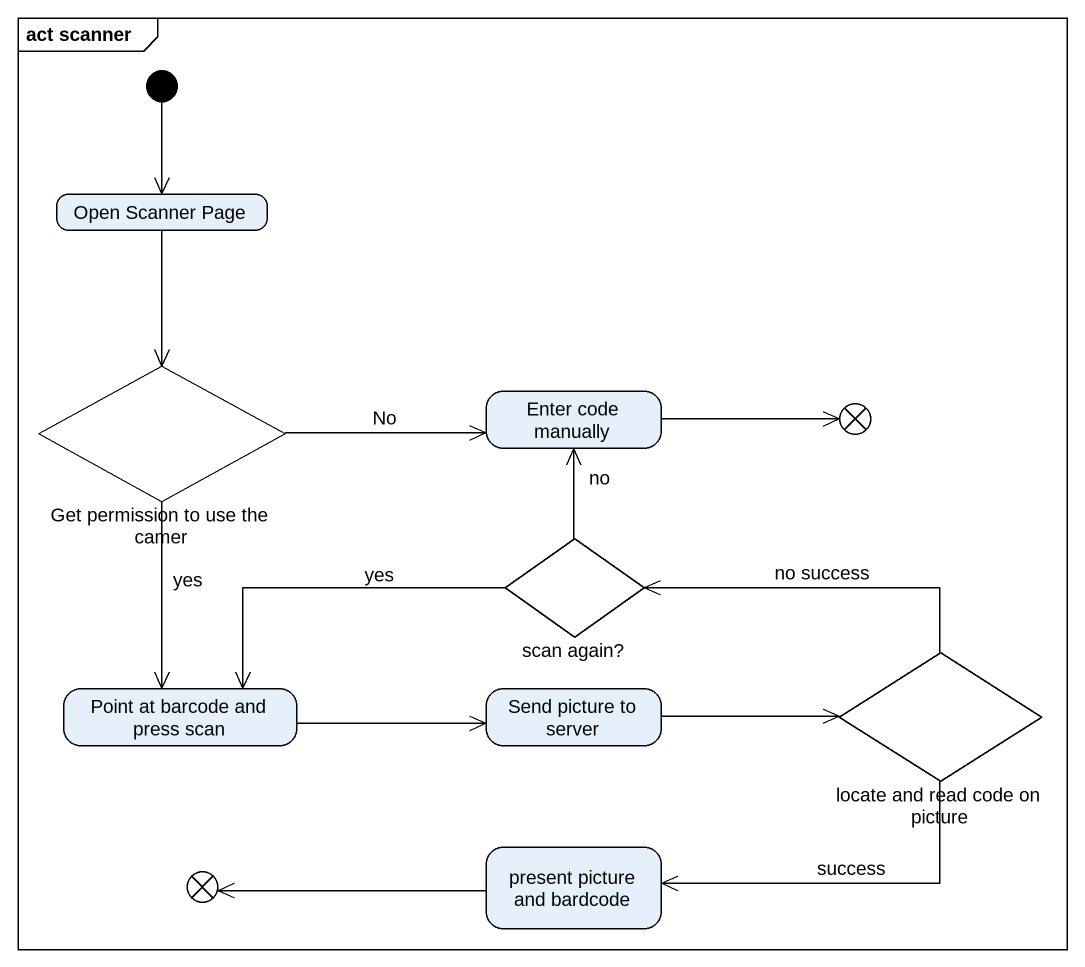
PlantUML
@startuml
mainframe act scanner
hide empty description
state "Open Scanner Page" as Open_Scanner_Page
state "Get permission to use the camer" as Get_permission_to_use_the <<choice>>
state "Enter code manually" as Enter_code_manually
state flowfinal1 <<end>>
state "scan again?" as scan_again <<choice>>
state "locate and read code on picture" as locate_and_read_code_on <<choice>>
state "Point at barcode and press scan" as Point_at_barcode_and_press
state "Send picture to server" as Send_picture_to_server
state flowfinal2 <<end>>
state "present picture and bardcode" as present_picture_and_bardcode
[*] --> Open_Scanner_Page
Open_Scanner_Page --> Get_permission_to_use_the
Get_permission_to_use_the -right-> Enter_code_manually : No
Get_permission_to_use_the --> Point_at_barcode_and_press : yes
Enter_code_manually -right-> flowfinal1
scan_again -up-> Enter_code_manually : no
scan_again -left-> Point_at_barcode_and_press : yes
locate_and_read_code_on -left-> scan_again : no success
locate_and_read_code_on -left-> present_picture_and_bardcode : success
Point_at_barcode_and_press -right-> Send_picture_to_server
Send_picture_to_server -right-> locate_and_read_code_on
present_picture_and_bardcode -left-> flowfinal2
@enduml
